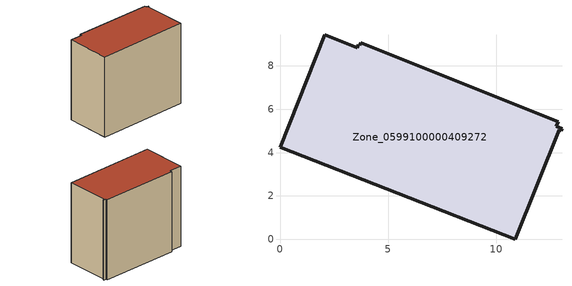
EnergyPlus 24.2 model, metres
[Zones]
Zone_0599100000409272
 floor ground (C_G): 12.9,5.05 10.88,0 0,4.25 2.07,9.44 3.57,8.84 3.63,8.99 3.69,8.96 3.73,9.06 12.86,5.42 12.77,5.21 13.04,5.11 12.99,5.01 z0.41
 wall outside (C_F): 10.88,0 12.9,5.05 12.99,5.01 13.04,5.11 12.77,5.21 12.86,5.42 3.73,9.06 3.69,8.96 3.63,8.99 3.57,8.84 2.07,9.44 0,4.25 10.88,0 z0.41:10.58
 roof outside (C_R): 13.04,5.11 12.77,5.21 12.86,5.42 3.73,9.06 3.69,8.96 3.63,8.99 3.57,8.84 2.07,9.44 0,4.25 10.88,0 12.9,5.05 12.99,5.01 z10.58
[BUILDING]
Pand.0599100000409272: North Axis=0; Terrain=City; Loads Convergence Tolerance Value=0.04; Temperature Convergence Tolerance Value=0.4; Solar Distribution=FullExterior; Maximum Number of Warmup Days=25; Minimum Number of Warmup Days=1
[Site:Location]
Rotterdam.The.Hague.AP_ZH_NLD Design_Conditions: Latitude=51.96; Longitude=4.45; Time Zone=1; Elevation=-4.5
[SITE:GROUNDTEMPERATURE:BUILDINGSURFACE]
18, 18, 18, 18, 18, 18, 18, 18, 18, 18, 18, 18
[MATERIAL] Thermal Absorptance=0.9; Solar Absorptance=0.7; Visible Absorptance=0.7
Name | Roughness | Thickness | Conductivity | Density | Specific Heat
G.TC.1992-2005 | MediumSmooth | 0.15 | 0.06 | 540 | 1210
F.TC.1992-2005 | Rough | 0.3 | 0.12 | 1920 | 840
R.TC.1992-2005 | MediumRough | 0.2 | 0.08 | 1500 | 1000
[CONSTRUCTION]
C_G: G.TC.1992-2005
C_F: F.TC.1992-2005
C_R: R.TC.1992-2005
[ZONE]
Zone_0599100000409272: Type=1; Multiplier=1; Ceiling Height=Autocalculate; Volume=Autocalculate; Floor Area=autocalculate; Part of Total Floor Area=Yes
[ZONEINFILTRATION:DESIGNFLOWRATE]
Infil_Zone_0599100000409272: Zone or ZoneList or Space or SpaceList=Zone_0599100000409272; Schedule=AlwaysOn; Design Flow Rate Calculation Method=Flow/Area; Flow Rate per Floor Area=0.0015; Constant Term Coefficient=1; Temperature Term Coefficient=0; Velocity Term Coefficient=0; Velocity Squared Term Coefficient=0
[HVACTEMPLATE:ZONE:IDEALLOADSAIRSYSTEM]
Zone_0599100000409272: Maximum Heating Supply Air Temperature=50; Minimum Cooling Supply Air Temperature=13; Maximum Heating Supply Air Humidity Ratio=0.0156; Minimum Cooling Supply Air Humidity Ratio=0.0077; Heating Limit=NoLimit; Cooling Limit=NoLimit; Dehumidification Control Type=ConstantSensibleHeatRatio; Cooling Sensible Heat Ratio=0.7; Dehumidification Setpoint=60; Humidification Control Type=None; Humidification Setpoint=30; Outdoor Air Method=None; Outdoor Air Flow Rate per Person=0.00944; Outdoor Air Flow Rate per Zone Floor Area=0; Outdoor Air Flow Rate per Zone=0; Demand Controlled Ventilation Type=None; Outdoor Air Economizer Type=NoEconomizer; Heat Recovery Type=None; Sensible Heat Recovery Effectiveness=0.7; Latent Heat Recovery Effectiveness=0.65
[ZONECONTROL:THERMOSTAT]
ThermostatControl_Zone_0599100000409272: Zone or ZoneList=Zone_0599100000409272; Control Type Schedule=DualSetpointControlType; Control 1=Thermostat_Zone_0599100000409272; Temperature Difference Between Cutout And Setpoint=0
[THERMOSTATSETPOINT:DUALSETPOINT]
Thermostat_Zone_0599100000409272: Heating Setpoint Temperature Schedule=HeatingSetpoint_Zone_0599100000409272; Cooling Setpoint Temperature Schedule=CoolingSetpoint_Zone_0599100000409272
[SCHEDULE:COMPACT]
HeatingSetpoint_Zone_0599100000409272: Through: 12/31, For: AllDays, Until: 24:00, 21
CoolingSetpoint_Zone_0599100000409272: Through: 12/31, For: AllDays, Until: 24:00, 24
DualSetpointControlType: Through: 12/31, For: AllDays, Until: 24:00, 4
AlwaysOn: Through: 12/31, For: AllDays, Until: 24:00, 1
